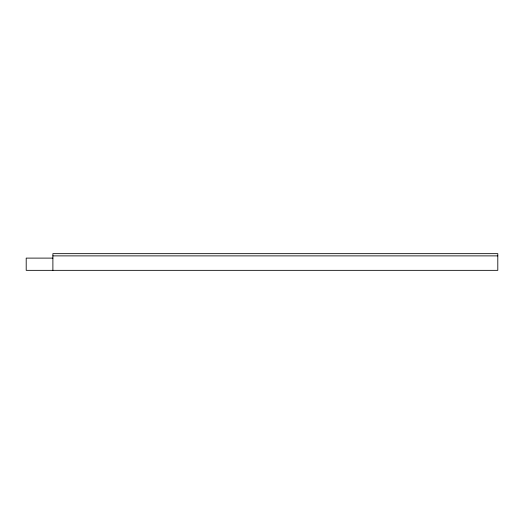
<?xml version="1.0" encoding="UTF-8"?>
<svg xmlns="http://www.w3.org/2000/svg" width="524" height="524" viewBox="0 0 524 524"><rect width="100%" height="100%" fill="white"/><g stroke="black" fill="none" stroke-linecap="round" stroke-linejoin="round"><path stroke-width="0.79" d="M52.891 255.882L497.8 255.882M52.891 258.109L26.2 258.109L26.2 270.345L497.8 270.345L497.8 253.655L52.891 253.655L52.891 270.345"/></g></svg>
